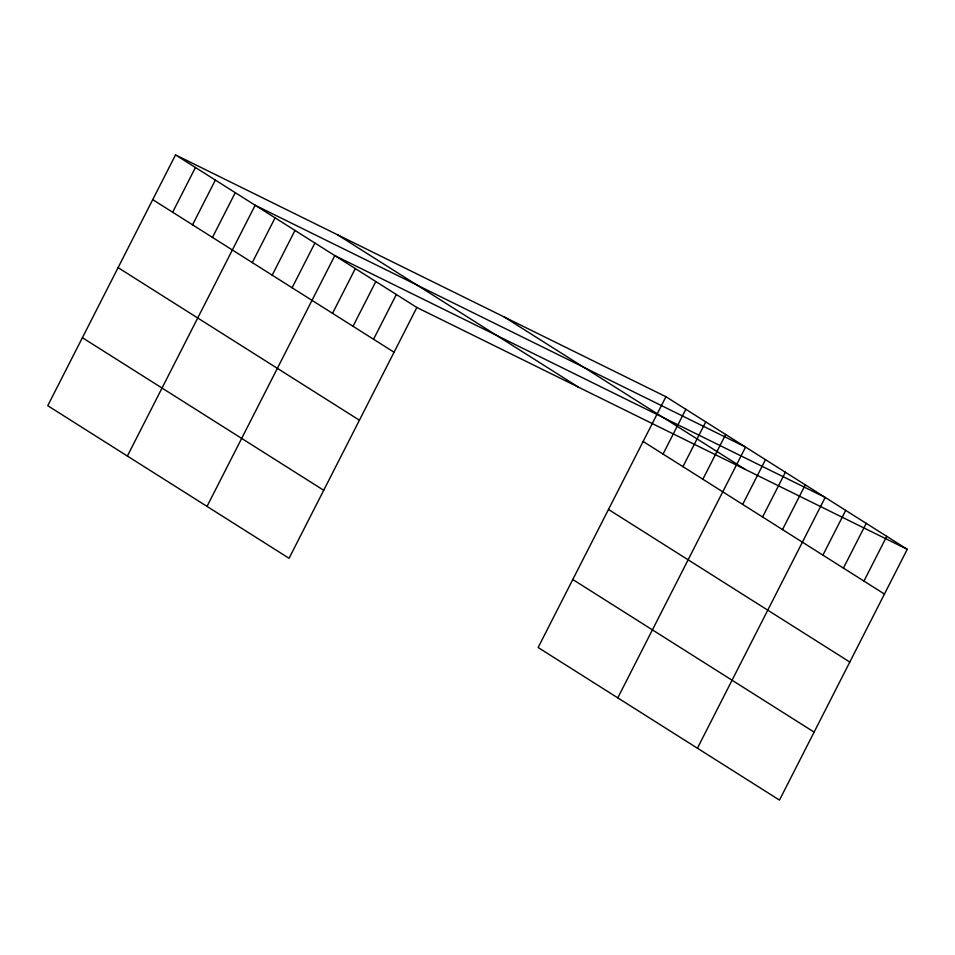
<?xml version="1.0" encoding="UTF-8"?>
<svg xmlns="http://www.w3.org/2000/svg" width="955" height="955" viewBox="0 0 955 955"><rect width="100%" height="100%" fill="white"/><g stroke="black" fill="none" stroke-linecap="round" stroke-linejoin="round"><path stroke-width="1.43" d="M175.529 154.901L47.75 405.696L289.067 558.281L416.858 307.486L175.529 154.901L665.933 396.719L907.25 549.304L779.471 800.099L538.143 647.514L665.933 396.719M172.64 212.237L195.441 167.495M192.552 224.819L215.353 180.077M212.464 237.413L235.264 192.671M127.385 456.048L255.164 205.253L745.568 447.071L617.778 697.866M252.275 262.589L275.076 217.847M272.187 275.171L294.988 230.43M292.099 287.765L314.899 243.024M207.02 506.401L334.811 255.606L825.204 497.424L697.413 748.219M332.519 313.324L355.32 268.582M353.028 326.288L375.828 281.546M373.548 339.264L396.337 294.522M663.045 454.055L685.833 409.313M682.944 466.649L705.745 421.895M702.856 479.231L725.657 434.489M742.68 504.407L765.48 459.665M762.579 517.001L785.38 472.248M782.491 529.583L805.292 484.842M822.912 555.142L845.712 510.4M843.432 568.106L866.221 523.364M863.941 581.082L886.741 536.34M416.858 307.486L907.25 549.304M504.097 316.917L745.425 469.502M337.366 234.703L578.682 387.288M643.133 441.473L884.449 594.046M152.74 199.643L394.057 352.228M608.49 509.457L849.807 662.042M118.086 267.639L359.414 420.224M572.785 579.518L814.114 732.103M82.393 337.7L323.721 490.285"/></g></svg>
